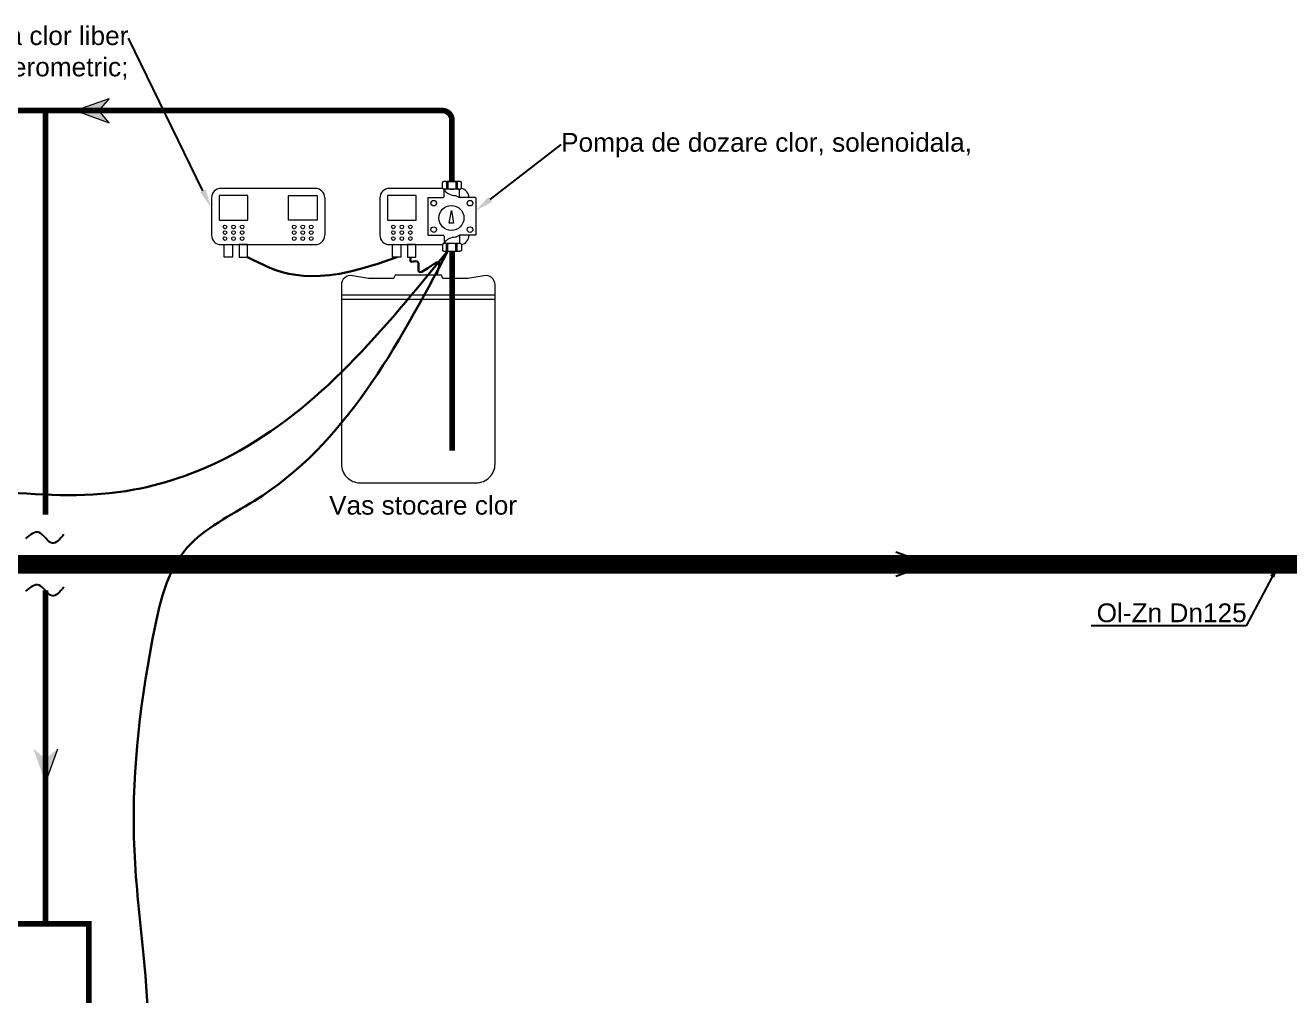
# Model space of a CAD drawing. Header units: millimetres. Extents: x 0 to 53377, y 0 to 36189.
# Drawn here: x 27471 to 34209, y 30679 to 35851 of the extents above; entities that cross this region are included whole.
import ezdxf
from ezdxf import colors
from ezdxf.entities.mleader import LeaderData, LeaderLine
from ezdxf.math import Vec2, Vec3

# ---------------------------------------------------------------- set-up
doc = ezdxf.new("R2010")
doc.units = ezdxf.units.MM
doc.linetypes.add('ACAD_ISO07W100', pattern=[3, 0, -3])
for name, color, linetype, lineweight in [('MC-SAN-ECHIPAMENTE', 7, 'Continuous', 0), ('MC-SAN-TEXT(RO)', 7, 'Continuous', 5), ('SAN-MC-Circuit_Informatii', 83, 'ACAD_ISO07W100', 25), ('SAN-MC-COLD WATER', 5, 'Continuous', 30), ('SAN-MC-GRAY WATER', 6, 'GW_LINE', 30), ('SAN-MC-VALVE', 7, 'Continuous', 5)]:
    doc.layers.add(name, color=color, linetype=linetype, lineweight=lineweight)
doc.layers.add('MC-SAN-VANE', color=7, linetype='Continuous')
doc.layers.add('SAN-MC-TEXT', color=7, linetype='Continuous')
doc.styles.add('MC-1_la_050', font='arial.ttf', dxfattribs={"height": 0.1})
doc.styles.get("Standard").update_dxf_attribs({"font": 'arial.ttf'})
doc.linetypes.add('GW_LINE', pattern='A,50,15,["GW",Standard,S=0.1,R=0,X=2.5,Y=-6],-30', length=95)

msp = doc.modelspace()

# ---------------------------------------------------------------- hatches: boundary and pattern name
at = {"layer": 'SAN-MC-TEXT'}
h = msp.add_hatch(color=256, dxfattribs=at)
h.paths.add_polyline_path([(27917.5, 35331.1), (27863.2, 35396), (27736.1, 35396)])
h.paths.add_polyline_path([(27736.1, 35396), (27863.2, 35396), (27917.5, 35460.9)])
h = msp.add_hatch(color=256, dxfattribs=at)
h.paths.add_polyline_path([(32109.7, 33043.4), (32164, 32978.5), (32291.1, 32978.5)])
h.paths.add_polyline_path([(32291.1, 32978.5), (32164, 32978.5), (32109.7, 32913.6)])
h = msp.add_hatch(color=256, dxfattribs=at)
h.paths.add_polyline_path([(27643.3, 31995.3), (27578.4, 31941), (27578.4, 31813.9)])
h.paths.add_polyline_path([(27578.4, 31813.9), (27578.4, 31941), (27513.5, 31995.3)])

# ---------------------------------------------------------------- linework, layer by layer
at = {"layer": 'MC-SAN-ECHIPAMENTE'}
for p, q in [((27736.1, 35396), (27917.5, 35460.9)), ((27917.5, 35460.9), (27863.2, 35396)), ((27736.1, 35396), (27917.5, 35331.1)), ((27917.5, 35331.1), (27863.2, 35396)), ((29016.5, 34981), (28513.1, 34981)), ((28463.1, 34931), (28463.1, 34731.7)), ((29066.5, 34931), (29066.5, 34731.7)), ((28513.1, 34681.7), (29015, 34681.7)), ((27578.4, 31813.9), (27643.3, 31995.3))]:
    msp.add_line(p, q, dxfattribs=at)
at = {"layer": 'MC-SAN-ECHIPAMENTE', "color": 7, "linetype": 'Continuous', "lineweight": 5}
for p, q in [((29693.7, 34985.8), (29693.7, 35013.2)), ((29694, 35015.5), (29699.3, 35018.5)), ((29697.9, 34978.5), (29699.3, 34977.7)), ((29699.3, 35018.5), (29701.4, 35018.5)), ((29701.2, 34975.8), (29699.3, 34977.7)), ((29785.4, 34976.6), (29700.3, 34976.7)), ((29786.8, 35018.5), (29701.4, 35018.5)), ((29702.8, 34938.3), (29702.8, 34971.9)), ((29715.8, 35015.3), (29723.1, 35015.3)), ((29715.8, 35015.3), (29715.8, 34979.8)), ((29715.8, 34979.8), (29723.1, 34979.8)), ((29723.1, 35015.3), (29723.1, 34979.8)), ((29765.1, 35015.3), (29765.1, 34979.8)), ((29765.1, 35015.3), (29772.4, 35015.3)), ((29765.1, 34979.8), (29772.4, 34979.8)), ((29772.4, 35015.3), (29772.4, 34979.8)), ((29785.4, 34938.3), (29785.4, 34971.9)), ((29786.8, 35018.5), (29788.9, 35018.5)), ((29787, 34975.8), (29788.9, 34977.7)), ((29788.9, 35018.5), (29794.2, 35015.5)), ((29790.3, 34978.5), (29788.9, 34977.7)), ((29794.5, 34985.8), (29794.5, 35013.2)), ((29618.3, 34932.7), (29616.4, 34930.8)), ((29616.4, 34930.8), (29616.4, 34924.3)), ((29616.4, 34924.3), (29616.4, 34740.2)), ((29616.4, 34919.6), (29616.4, 34744.9)), ((29618.3, 34932.7), (29697.2, 34932.7)), ((29764, 34943.9), (29785.4, 34932.7)), ((29870, 34932.7), (29791, 34932.7)), ((29870, 34932.7), (29871.8, 34930.8)), ((29871.8, 34930.8), (29871.8, 34924.3)), ((29871.8, 34924.3), (29871.8, 34740.2)), ((29871.8, 34919.6), (29871.8, 34744.9)), ((29730.4, 34796.5), (29741.6, 34863.3)), ((29741.6, 34863.3), (29752.8, 34796.5)), ((29752.8, 34796.5), (29730.4, 34796.5)), ((29616.4, 34740.2), (29616.4, 34733.7)), ((29618.3, 34731.8), (29616.4, 34733.7)), ((29618.3, 34731.8), (29697.2, 34731.8)), ((29702.8, 34726.2), (29702.8, 34692.7)), ((29764, 34720.6), (29785.4, 34731.8)), ((29870, 34731.8), (29785.4, 34731.8)), ((29785.4, 34726.2), (29785.4, 34692.7)), ((29870, 34731.8), (29871.8, 34733.7)), ((29871.8, 34740.2), (29871.8, 34733.7)), ((29693.7, 34683.6), (29699.3, 34686.9)), ((29693.7, 34683.6), (29693.7, 34651.3)), ((29699.3, 34646), (29694, 34649.1)), ((29701.2, 34688.7), (29699.3, 34686.9)), ((29701.4, 34646), (29699.3, 34646)), ((29785.4, 34688), (29701.2, 34688.7)), ((29701.4, 34646), (29786.8, 34646)), ((29715.8, 34684.7), (29723.1, 34684.7)), ((29715.8, 34649.2), (29715.8, 34684.7)), ((29715.8, 34649.2), (29723.1, 34649.2)), ((29723.1, 34649.2), (29723.1, 34684.7)), ((29765.1, 34684.7), (29772.4, 34684.7)), ((29765.1, 34649.2), (29765.1, 34684.7)), ((29765.1, 34649.2), (29772.4, 34649.2)), ((29772.4, 34649.2), (29772.4, 34684.7)), ((29788.9, 34646), (29786.8, 34646)), ((29787, 34688.7), (29788.9, 34686.9)), ((29794.5, 34683.6), (29788.9, 34686.9)), ((29794.2, 34649.1), (29788.9, 34646)), ((29794.5, 34683.6), (29794.5, 34651.3))]:
    msp.add_line(p, q, dxfattribs=at)
at = {"layer": 'MC-SAN-ECHIPAMENTE', "linetype": 'Continuous', "lineweight": 5}
for p, q in [((29712.2, 35018.5), (29776, 35018.5)), ((29782.1, 35018.5), (29713.8, 35018.5)), ((29709.5, 34646), (29778.7, 34646))]:
    msp.add_line(p, q, dxfattribs=at)
at = {"layer": 'MC-SAN-ECHIPAMENTE'}
for points in [[(29695.2, 34981), (29410.1, 34981, 0.414214), (29360.1, 34931), (29360.1, 34731.7, 0.414214), (29410.1, 34681.7), (29693.7, 34681.7)], [(29836, 34931, 0.375066), (29792.7, 34980.6, 0.265886)], [(29794.5, 34682.5, 0.364742), (29836, 34731.7), (29836, 34731.8)]]:
    msp.add_lwpolyline(points, format="xyb", dxfattribs=at)
for points in [[(28657, 34944.3), (28503.8, 34944.3), (28503.8, 34812.4), (28657, 34812.4)], [(28872.6, 34944.3), (29025.8, 34944.3), (29025.8, 34812.4), (28872.6, 34812.4)], [(29554, 34944.3), (29400.8, 34944.3), (29400.8, 34812.4), (29554, 34812.4)], [(28531, 34681.7), (28575.4, 34681.7), (28575.4, 34615.3), (28531, 34615.3)], [(28654.9, 34681.7), (28610.5, 34681.7), (28610.5, 34615.3), (28654.9, 34615.3)], [(29428, 34681.7), (29472.4, 34681.7), (29472.4, 34615.3), (29428, 34615.3)], [(29551.9, 34681.7), (29507.5, 34681.7), (29507.5, 34615.3), (29551.9, 34615.3)]]:
    msp.add_lwpolyline(points, close=True, dxfattribs=at)
for centre, radius in [((29647.5, 34902.7), 14.8), ((29840.7, 34902.7), 14.8), ((29741.6, 34823.7), 66.8), ((28534.9, 34776), 9.66), ((28580.4, 34776), 9.66), ((28625.9, 34776), 9.66), ((28903.7, 34776), 9.66), ((28949.2, 34776), 9.66), ((28994.7, 34776), 9.66), ((29431.9, 34776), 9.66), ((29477.4, 34776), 9.66), ((29522.9, 34776), 9.66), ((29647.5, 34761.8), 14.8), ((29840.7, 34761.8), 14.8), ((28534.9, 34745.8), 9.66), ((28534.9, 34713.9), 9.66), ((28580.4, 34745.8), 9.66), ((28580.4, 34713.9), 9.66), ((28625.9, 34745.8), 9.66), ((28625.9, 34713.9), 9.66), ((28903.7, 34745.8), 9.66), ((28903.7, 34713.9), 9.66), ((28949.2, 34745.8), 9.66), ((28949.2, 34713.9), 9.66), ((28994.7, 34745.8), 9.66), ((28994.7, 34713.9), 9.66), ((29431.9, 34745.8), 9.66), ((29431.9, 34713.9), 9.66), ((29477.4, 34745.8), 9.66), ((29477.4, 34713.9), 9.66), ((29522.9, 34745.8), 9.66), ((29522.9, 34713.9), 9.66)]:
    msp.add_circle(centre, radius, dxfattribs=at)
at = {"layer": 'MC-SAN-TEXT(RO)'}
msp.add_lwpolyline([(29441, 34519.4), (29433.5, 34500.4), (29299.2, 34500.4), (29213.8, 34515.8, 0.467291), (29155, 34466.6), (29155, 33512.5, 0.414214), (29255, 33412.5), (29874.1, 33412.5, 0.414214), (29974.1, 33512.5), (29974.1, 34466.6, 0.467291), (29915.2, 34515.8), (29829.8, 34500.4), (29695.5, 34500.4), (29688, 34519.4)], format="xyb", dxfattribs=at)
for points in [[(29688, 34519.4), (29441, 34519.4)], [(29974.1, 34412.1), (29155, 34412.1)], [(29974.1, 34388.6), (29155, 34388.6)]]:
    msp.add_lwpolyline(points, dxfattribs=at)
at = {"layer": 'SAN-MC-Circuit_Informatii', "linetype": 'Continuous', "lineweight": 30, "ltscale": 10}
for points in [[(21245.1, 29628), (21277, 30323.3), (21277, 31023.5), (21300.9, 31480), (21300.9, 31980.1), (21389, 32604.2), (21695.2, 32776), (23180.4, 32776), (23900.4, 33242.9), (25499.6, 33347.8), (26635.2, 33420.9), (28050.3, 33376.2), (28569.4, 33559.7), (29723.1, 34649.2)], [(29723.1, 34649.2), (28692, 33316.5), (28333.2, 33066.9), (28149.2, 32581.9), (28052, 31453.2), (28100.7, 30895.1), (28067.7, 30032.5), (27893.1, 29628)], [(29662.1, 34519.4), (29672.4, 34588.4), (29566.3, 34541), (29559.1, 34592.4), (29524.6, 34592.4), (29524.6, 34615.3)]]:
    msp.add_spline(points, degree=3, dxfattribs=at)
msp.add_open_spline([(29450.2, 34615.3), (29409.5, 34600.7), (28979.3, 34446.9), (28809.1, 34535.3), (28654.9, 34615.3)], degree=3, knots=[0, 0, 0, 0, 93.964537, 992.488842, 992.488842, 992.488842, 992.488842], dxfattribs=at)
at = {"layer": 'SAN-MC-COLD WATER', "const_width": 30}
msp.add_lwpolyline([(29744.1, 35018.5), (29744.1, 35346, 0.414214), (29694.1, 35396), (20930.3, 35396), (20930.3, 33259)], format="xyb", dxfattribs=at)
at = {"layer": 'SAN-MC-COLD WATER'}
for points, const_width in [([(27578.4, 35396), (27578.4, 33242)], 30), ([(29744.9, 34646), (29744.9, 33584.5)], 30), ([(13280.5, 31680.6), (13280.5, 32978.5), (36671.7, 32978.5), (36671.7, 28275.9)], 100), ([(27578.4, 32838.7), (27578.4, 31061.6)], 30)]:
    msp.add_lwpolyline(points, dxfattribs=dict(at, const_width=const_width))
at = {"layer": 'SAN-MC-GRAY WATER', "ltscale": 8, "const_width": 30}
msp.add_lwpolyline([(27809.1, 29880.4), (27809.1, 31061.6), (26932.1, 31061.6)], dxfattribs=at)
at = {"layer": 'SAN-MC-TEXT'}
for q in [(32109.7, 33043.4), (32109.7, 32913.6)]:
    msp.add_line((32291.1, 32978.5), q, dxfattribs=at)
for points in [[(27676.5, 33137.5), (27613.6, 33090.9), (27544.3, 33147.6), (27471.3, 33116.1)], [(27676.5, 32857), (27613.6, 32810.4), (27544.3, 32867), (27471.3, 32835.6)]]:
    msp.add_spline(points, degree=3, dxfattribs=at)
at = {"layer": 'SAN-MC-VALVE'}
for centre, start, end in [((28513.1, 34931), 90, 180), ((29016.5, 34931), 0, 90), ((28513.1, 34731.7), 180, 270), ((29016.5, 34731.7), 270, 0)]:
    msp.add_arc(centre, 50, start, end, dxfattribs=at)
at = {"layer": 'SAN-MC-VALVE', "color": 7, "linetype": 'Continuous', "lineweight": 5}
for centre, radius, start, end in [((29702.1, 35013.2), 8.4, 164.65719, 180), ((29702.1, 34985.8), 8.4, 180, 240), ((29706.4, 34991.4), 14.9, 215.17286, 309.14145), ((29704.8, 34998.1), 20.5, 57.26764, 117.26764), ((29761, 35016.3), 72.5, 213.07471, 272.39273), ((29697.2, 34971.9), 5.6, 0, 45), ((29744.1, 34949), 69.5, 72.41205, 107.58795), ((29744.1, 35046.1), 69.5, 252.41205, 287.58795), ((29783.5, 34998.1), 20.5, 62.73236, 122.73236), ((29783.5, 34997), 20.5, 237.26764, 283.90209), ((29791, 34971.9), 5.6, 135, 180), ((29786.1, 34985.8), 8.4, 300, 0), ((29786.1, 35013.2), 8.4, 0, 15.34281), ((29697.2, 34938.3), 5.6, 270, 0), ((29791, 34938.3), 5.6, 180, 270), ((29697.2, 34726.2), 5.6, 0, 90), ((29761.4, 34648), 72.7, 87.943, 145.93821), ((29791, 34726.2), 5.6, 90, 180), ((29705.5, 34670), 18, 54.98333, 130.80835), ((29702.1, 34651.3), 8.4, 180, 195.34281), ((29704.8, 34666.5), 20.5, 242.73236, 302.73236), ((29697.2, 34692.7), 5.6, 315, 0), ((29744.1, 34618.4), 69.5, 72.41205, 107.58795), ((29744.1, 34715.5), 69.5, 252.41205, 287.58795), ((29783.5, 34667.5), 20.5, 76.09791, 122.73236), ((29783.5, 34666.5), 20.5, 237.26764, 297.26764), ((29791, 34692.7), 5.6, 180, 225), ((29786.1, 34651.3), 8.4, 344.65719, 0)]:
    msp.add_arc(centre, radius, start, end, dxfattribs=at)

# ---------------------------------------------------------------- leaders
at = {"layer": 'MC-SAN-VANE'}
ml = msp.add_multileader_mtext('Standard', dxfattribs=at)
ml.set_content('Panou de analiza clor liber amperometric;', color=256)
ml.set_leader_properties()
ml.build(insert=Vec2(0, 0))
ml.multileader.update_dxf_attribs({"dogleg_length": 0.36, "arrow_head_size": 100})
ctx = ml.context
ctx.base_point, ctx.char_height, ctx.arrow_head_size, ctx.landing_gap_size, ctx.plane_origin = Vec3(26382.7, 35781.3), 100, 100, 0.09, Vec3(30185.5, 34878.1)
ctx.text_align_type = 2
notes = []
notes.append((ctx, [(0, (1, 1, 0), (28020.7, 35781.3), (-1, 0), 0.36, [(0, [(28461.3, 34878.1)], 0, [])])]))
ctx.mtext.insert, ctx.mtext.width, ctx.mtext.defined_height, ctx.mtext.alignment, ctx.mtext.flow_direction = Vec3(28020.3, 35845.2), 2088.408, 285.3, 3, 5
ml = msp.add_multileader_mtext('Standard', dxfattribs=at)
ml.set_content('\\pxi-2,l2,ql;Pompa de dozare clor, solenoidala, ', color=256)
ml.set_leader_properties()
ml.build(insert=Vec2(0, 0))
ml.multileader.update_dxf_attribs({"dogleg_length": 0.36, "arrow_head_size": 100})
ctx = ml.context
ctx.base_point, ctx.char_height, ctx.arrow_head_size, ctx.landing_gap_size, ctx.plane_origin = Vec3(30325.7, 35212.8), 100, 100, 0.09, Vec3(31593.9, 34861.5)
notes.append((ctx, [(0, (1, 1, 0), (30325.3, 35212.8), (1, 0), 0.36, [(0, [(29869.7, 34861.5)], 0, [])])]))
ctx.mtext.insert, ctx.mtext.width, ctx.mtext.defined_height, ctx.mtext.flow_direction = Vec3(30325.8, 35276.7), 4738.622, 742.9, 5
ml = msp.add_multileader_mtext('Standard', dxfattribs=at)
ml.set_content('\\pxi-2,l2,ql;Vas stocare clor', color=256)
ml.set_leader_properties()
ml.build(insert=Vec2(0, 0))
ml.multileader.update_dxf_attribs({"dogleg_length": 0.36, "arrow_head_size": 100})
ctx = ml.context
ctx.base_point, ctx.char_height, ctx.arrow_head_size, ctx.landing_gap_size, ctx.plane_origin = Vec3(29089.7, 33297.2), 100, 100, 0.09, Vec3(31593.9, 33848.5)
notes.append((ctx, [(0, (0, 0, 0), (0, 0), (1, 0), 1, [])]))
ctx.mtext.insert, ctx.mtext.width, ctx.mtext.defined_height, ctx.mtext.flow_direction = Vec3(29089.8, 33343), 4738.622, 742.9, 5
at = {"layer": 'SAN-MC-TEXT'}
ml = msp.add_multileader_mtext('Standard', dxfattribs=at)
ml.set_content(' Ol-Zn Dn125', color=256, style='MC-1_la_050')
ml.set_leader_properties()
ml.build(insert=Vec2(0, 0))
ml.multileader.update_dxf_attribs({"text_left_attachment_type": 6, "text_right_attachment_type": 6, "dogleg_length": 0.005, "arrow_head_size": 75})
ctx = ml.context
ctx.base_point, ctx.char_height, ctx.arrow_head_size, ctx.landing_gap_size, ctx.plane_origin = Vec3(33143.9, 32649.8), 100, 75, 0, Vec3(31135.2, 32700.5)
ctx.left_attachment, ctx.right_attachment, ctx.text_align_type = 6, 6, 1
notes.append((ctx, [(0, (1, 1, 0), (33976.8, 32649.8), (-1, 0), 0.005, [(0, [(34150.2, 32978.5)], 256, [])])]))
ctx.mtext.insert, ctx.mtext.width, ctx.mtext.alignment, ctx.mtext.flow_direction = Vec3(33560.4, 32769.8), 986.995, 2, 5
for ctx, leaders in notes:
    for number, flags, end, landing, length, lines in leaders:
        leader = LeaderData()
        leader.index, (leader.has_last_leader_line, leader.has_dogleg_vector, leader.attachment_direction) = number, flags
        leader.last_leader_point, leader.dogleg_vector, leader.dogleg_length = Vec3(end), Vec3(landing), length
        for number, points, colour, breaks in lines:
            line = LeaderLine()
            line.index, line.vertices, line.color, line.breaks = number, Vec3.list(points), colors.encode_raw_color(colour), breaks
            leader.lines.append(line)
        ctx.leaders.append(leader)

doc.saveas('drawing.dxf')
